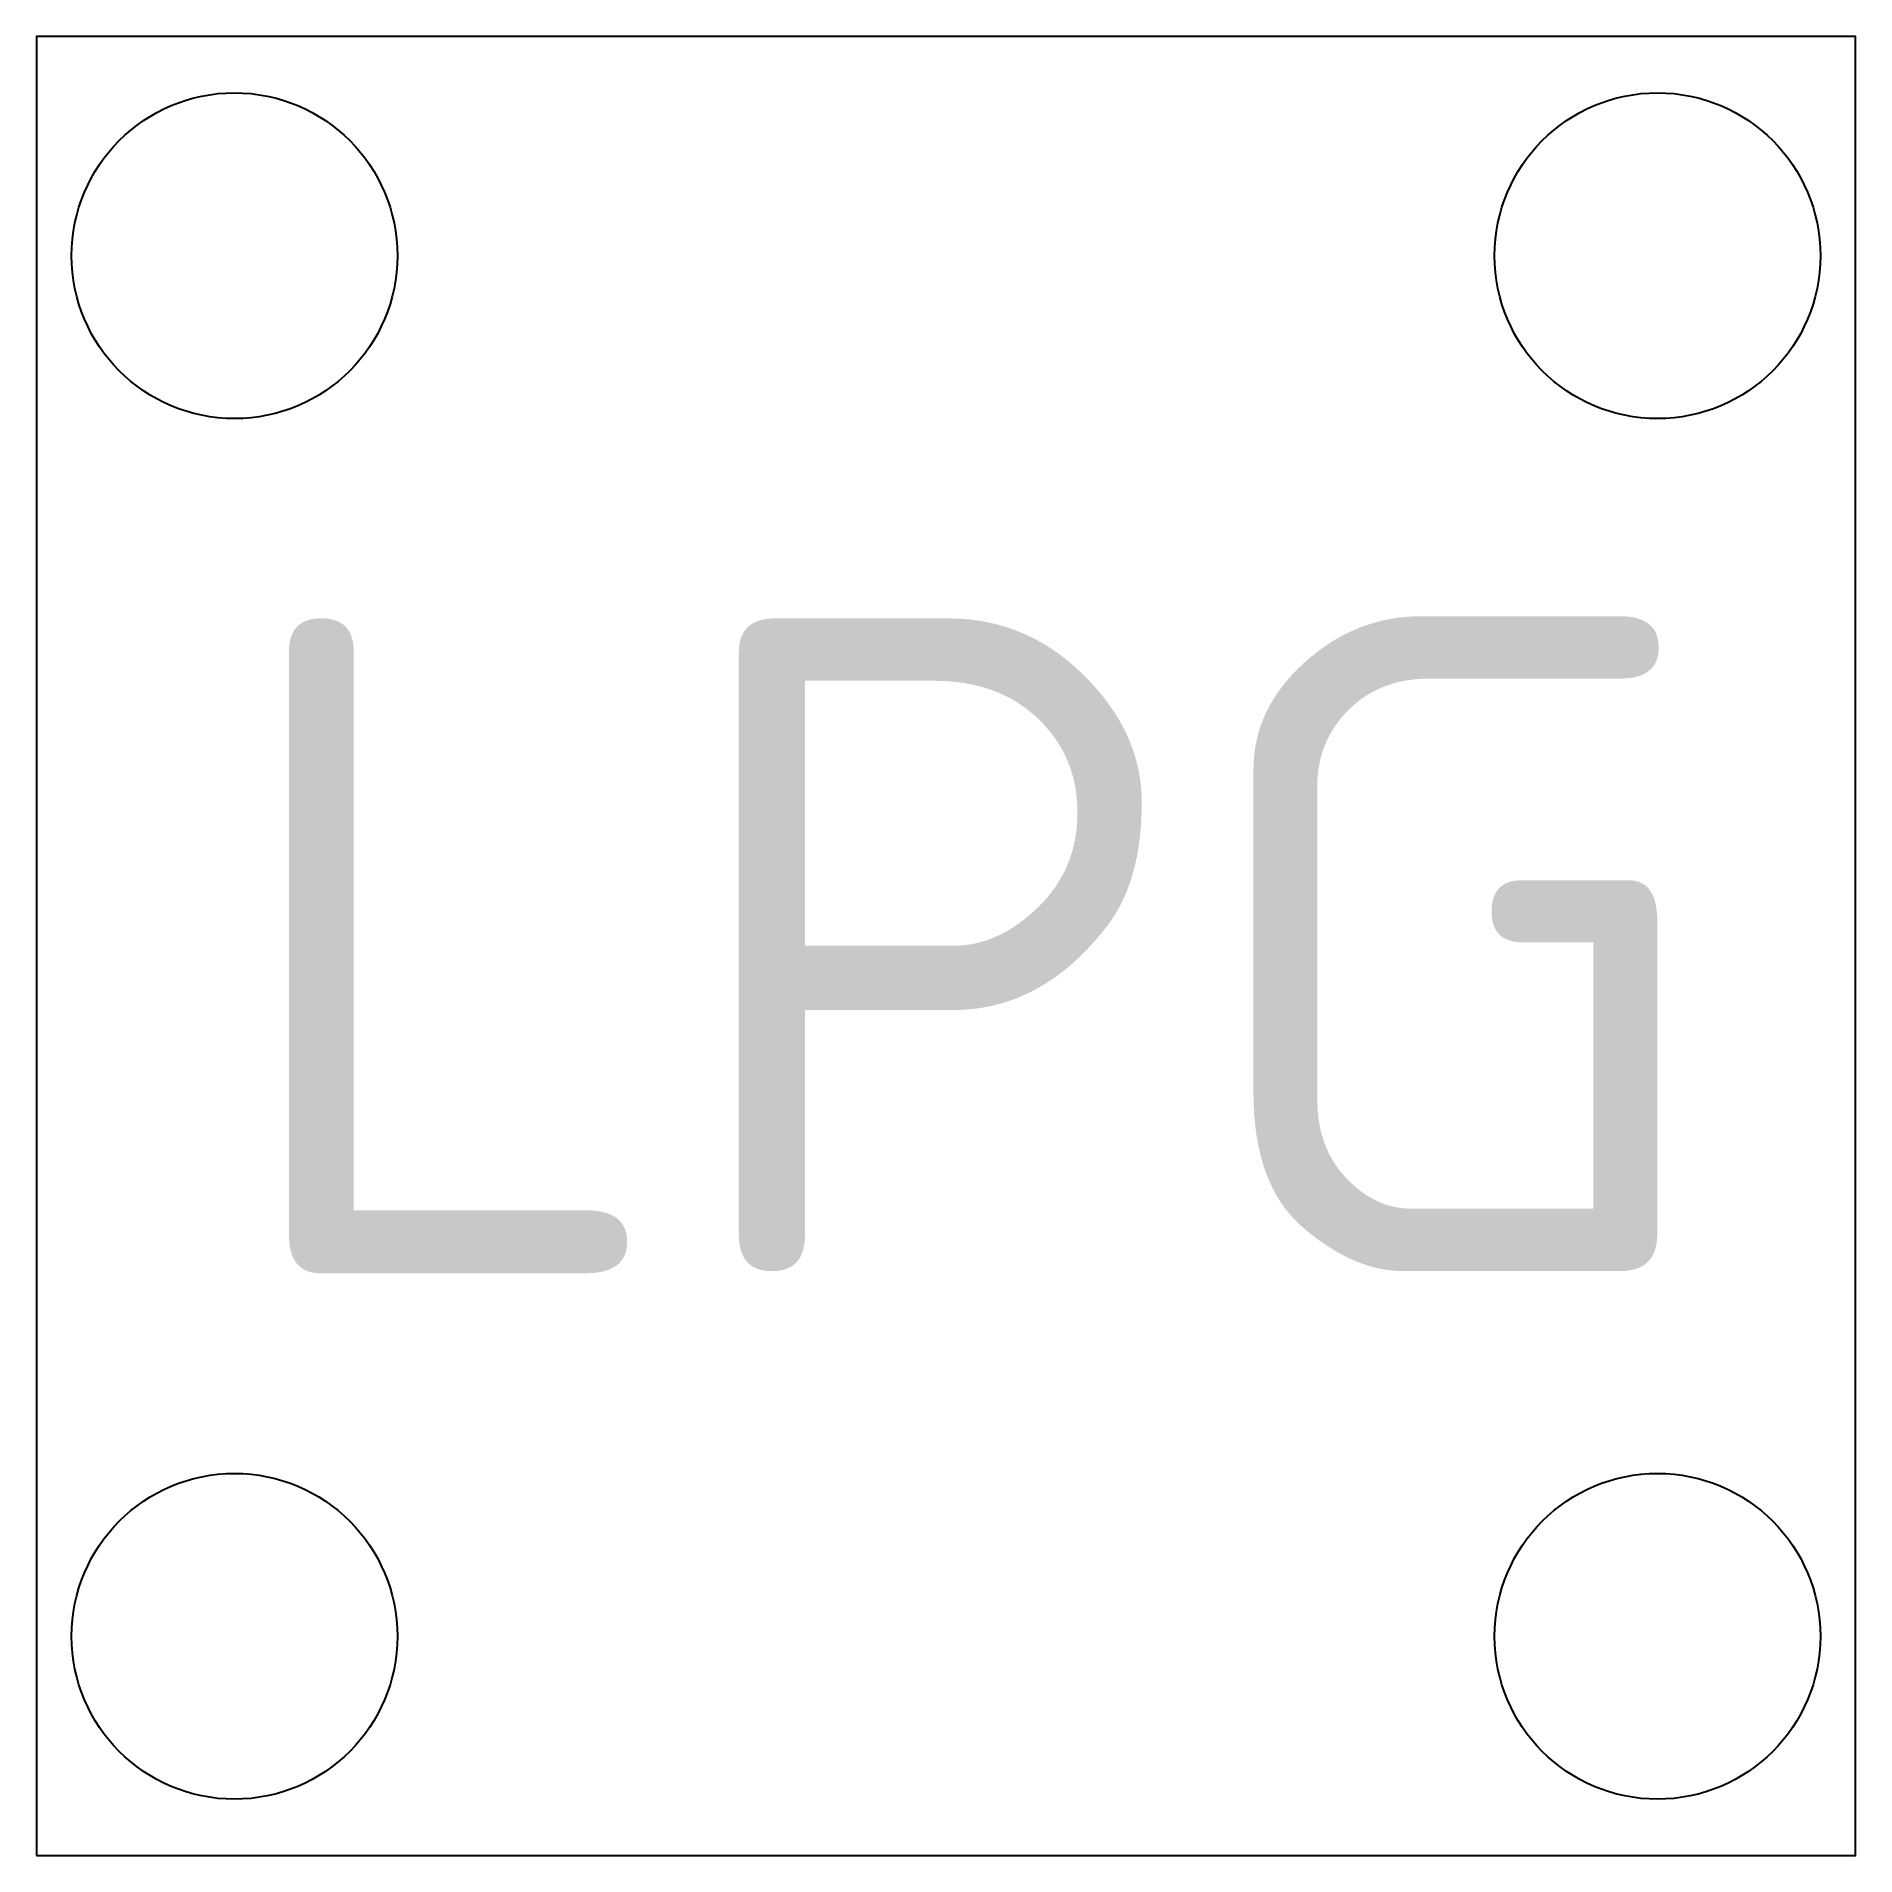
# Model space of a CAD drawing. Extents: x -2.5 to 2.5, y -2.5 to 2.5.
import ezdxf

# ---------------------------------------------------------------- set-up
doc = ezdxf.new("R2010")
doc.units = 0
doc.styles.add('NLCS-ISO', font='NLCS-ISO.ttf')

msp = doc.modelspace()

# ---------------------------------------------------------------- linework, layer by layer
msp.add_lwpolyline([(-2.5, -2.5), (2.5, -2.5), (2.5, 2.5), (-2.5, 2.5)], close=True)
for centre in [(-1.9555, 1.8972), (1.9555, 1.8972), (-1.9555, -1.8972), (1.9555, -1.8972)]:
    msp.add_circle(centre, 0.4477)

# ---------------------------------------------------------------- texts
at = {"style": 'NLCS-ISO'}
msp.add_text('LPG', height=1.8, dxfattribs=at).set_placement((-1.99, -0.8995))

doc.saveas('drawing.dxf')
